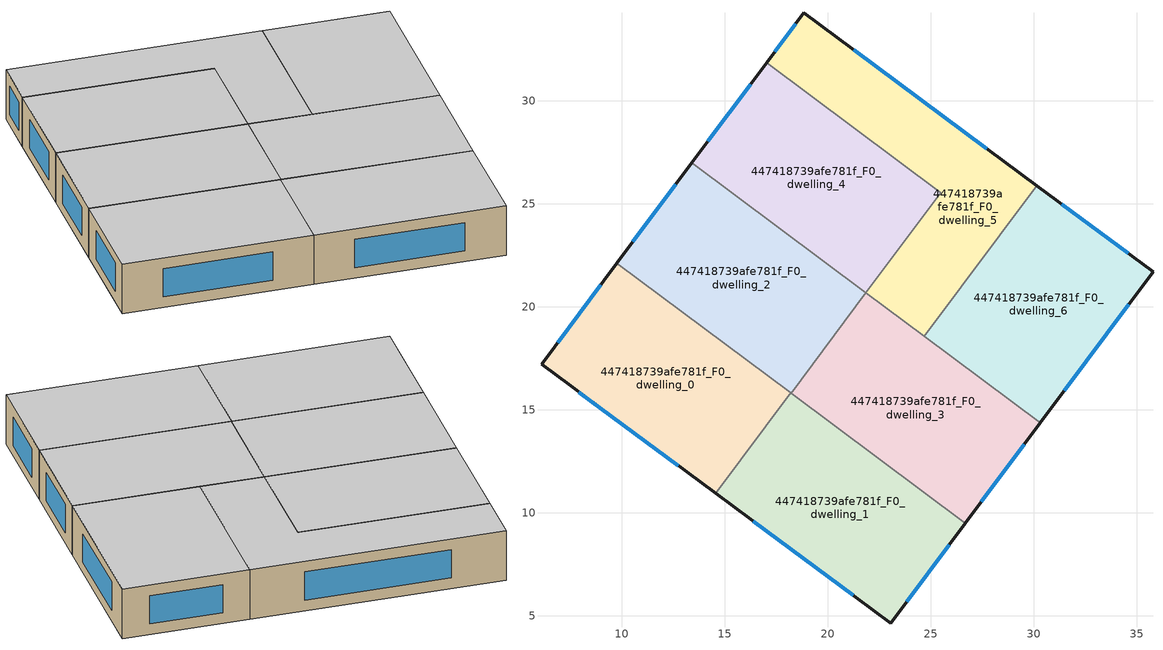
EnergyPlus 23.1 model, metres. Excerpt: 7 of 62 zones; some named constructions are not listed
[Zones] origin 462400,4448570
447418739afe781f_F0_dwelling_0
 floor ground (EU_floor_Construction): 18.18,15.82 14.54,10.94 6.09,17.2 9.75,22.11 z0
 wall outside (EU_wall_Construction): 9.75,22.11 6.09,17.2 14.54,10.94 z0:3
 wall to 447418739afe781f_F0_dwelling_1 (EU_wall_Construction): 14.54,10.94 18.18,15.82 z0:3
 wall to 447418739afe781f_F0_dwelling_2 (EU_wall_Construction): 18.18,15.82 9.75,22.11 z0:3
 window (EU_Window_Construction): 7.9,15.86 12.73,12.28 / 8.97,21.06 6.88,18.25 z0.64:2.36
 ceiling to 447418739afe781f_F1_dwelling_0 (EU_floor_Construction): 14.54,10.94 18.18,15.82 9.75,22.11 6.09,17.2 z3
447418739afe781f_F0_dwelling_1
 floor ground (EU_floor_Construction): 26.66,9.49 23.05,4.64 14.54,10.94 18.18,15.82 z0
 wall outside (EU_wall_Construction): 14.54,10.94 23.05,4.64 26.66,9.49 z0:3
 wall to 447418739afe781f_F0_dwelling_3 (EU_wall_Construction): 26.66,9.49 18.21,15.8 z0:3
 wall to 447418739afe781f_F0_dwelling_2 (EU_wall_Construction): 18.21,15.8 18.18,15.82 z0:3
 window (EU_Window_Construction): 16.37,9.59 21.23,5.99 / 23.82,5.68 25.89,8.45 z0.64:2.36
 ceiling to 447418739afe781f_F1_dwelling_1 (EU_floor_Construction): 23.05,4.64 26.66,9.49 18.18,15.82 14.54,10.94 z3
447418739afe781f_F0_dwelling_2
 floor ground (EU_floor_Construction): 21.85,20.67 18.21,15.8 9.75,22.11 13.39,26.98 z0
 wall outside (EU_wall_Construction): 13.39,26.98 9.75,22.11 z0:3
 wall to 447418739afe781f_F0_dwelling_4 (EU_wall_Construction): 21.85,20.67 13.39,26.98 z0:3
 wall to 447418739afe781f_F0_dwelling_3 (EU_wall_Construction): 18.21,15.8 21.85,20.67 z0:3
 window (EU_Window_Construction): 12.61,25.94 10.53,23.15 z0.64:2.36
 ceiling to 447418739afe781f_F1_dwelling_2 (EU_floor_Construction): 18.21,15.8 21.85,20.67 13.39,26.98 9.75,22.11 z3
447418739afe781f_F0_dwelling_3
 floor ground (EU_floor_Construction): 30.3,14.36 26.66,9.49 18.21,15.8 21.85,20.67 z0
 wall outside (EU_wall_Construction): 26.66,9.49 30.3,14.36 z0:3
 wall to 447418739afe781f_F0_dwelling_6 (EU_wall_Construction): 30.3,14.36 24.68,18.56 z0:3
 wall to 447418739afe781f_F0_dwelling_5 (EU_wall_Construction): 24.68,18.56 21.85,20.67 z0:3
 window (EU_Window_Construction): 27.44,10.53 29.53,13.32 z0.64:2.36
 ceiling to 447418739afe781f_F1_dwelling_3 (EU_floor_Construction): 26.66,9.49 30.3,14.36 21.85,20.67 18.21,15.8 z3
447418739afe781f_F0_dwelling_4
 floor ground (EU_floor_Construction): 25.49,25.54 21.85,20.67 13.39,26.98 17.03,31.86 z0
 wall outside (EU_wall_Construction): 17.03,31.86 13.39,26.98 z0:3
 wall to 447418739afe781f_F0_dwelling_5 (EU_wall_Construction): 21.85,20.67 25.49,25.54 17.03,31.86 z0:3
 window (EU_Window_Construction): 16.25,30.81 14.17,28.03 z0.64:2.36
 ceiling to 447418739afe781f_F1_dwelling_4 (EU_floor_Construction): 21.85,20.67 25.49,25.54 17.03,31.86 13.39,26.98 z3
447418739afe781f_F0_dwelling_5
 floor ground (EU_floor_Construction): 30.14,25.88 24.68,18.56 21.85,20.67 25.49,25.54 17.03,31.86 18.83,34.27 z0
 wall outside (EU_wall_Construction): 30.14,25.88 18.83,34.27 17.03,31.86 z0:3
 wall to 447418739afe781f_F0_dwelling_6 (EU_wall_Construction): 24.68,18.56 30.14,25.88 z0:3
 window (EU_Window_Construction): 18.44,33.75 17.41,32.37 / 27.72,27.67 21.25,32.47 z0.64:2.36
 ceiling to 447418739afe781f_F1_dwelling_5 (EU_floor_Construction): 24.68,18.56 30.14,25.88 18.83,34.27 17.03,31.86 25.49,25.54 21.85,20.67 z3
447418739afe781f_F0_dwelling_6
 floor ground (EU_floor_Construction): 35.78,21.7 30.3,14.36 24.68,18.56 30.14,25.88 z0
 wall outside (EU_wall_Construction): 30.3,14.36 35.78,21.7 30.14,25.88 z0:3
 window (EU_Window_Construction): 34.58,22.59 31.35,24.98 / 31.48,15.93 34.61,20.12 z0.64:2.36
 ceiling to 447418739afe781f_F1_dwelling_6 (EU_floor_Construction): 30.3,14.36 35.78,21.7 30.14,25.88 24.68,18.56 z3
[SCHEDULE:FILE] Column Number=1; Rows to Skip at Top=0; Number of Hours of Data=8760; Column Separator=Comma; Interpolate to Timestep=No; Minutes per Item=60; Adjust Schedule for Daylight Savings=Yes
Name | File
EU_Step8_GainSchedule_447418739afe781f_F2_dwelling_4_f000 | ../../schedules/447418739afe781f/447418739afe781f_F2_dwelling_4_f000_gain.csv
EU_Step8_GainSchedule_447418739afe781f_F2_dwelling_5_f000 | ../../schedules/447418739afe781f/447418739afe781f_F2_dwelling_5_f000_gain.csv
EU_Step8_GainSchedule_447418739afe781f_F2_dwelling_6_f000 | ../../schedules/447418739afe781f/447418739afe781f_F2_dwelling_6_f000_gain.csv
EU_Step8_GainSchedule_447418739afe781f_F3_dwelling_0_f000 | ../../schedules/447418739afe781f/447418739afe781f_F3_dwelling_0_f000_gain.csv
EU_Step8_GainSchedule_447418739afe781f_F3_dwelling_1_f000 | ../../schedules/447418739afe781f/447418739afe781f_F3_dwelling_1_f000_gain.csv
EU_Step8_GainSchedule_447418739afe781f_F3_dwelling_2_f000 | ../../schedules/447418739afe781f/447418739afe781f_F3_dwelling_2_f000_gain.csv
EU_Step8_GainSchedule_447418739afe781f_F3_dwelling_3_f000 | ../../schedules/447418739afe781f/447418739afe781f_F3_dwelling_3_f000_gain.csv
EU_Step8_GainSchedule_447418739afe781f_F3_dwelling_4_f000 | ../../schedules/447418739afe781f/447418739afe781f_F3_dwelling_4_f000_gain.csv
EU_Step8_GainSchedule_447418739afe781f_F3_dwelling_5_f000 | ../../schedules/447418739afe781f/447418739afe781f_F3_dwelling_5_f000_gain.csv
EU_Step8_GainSchedule_447418739afe781f_F3_dwelling_6_f000 | ../../schedules/447418739afe781f/447418739afe781f_F3_dwelling_6_f000_gain.csv
EU_Step8_GainSchedule_447418739afe781f_F4_dwelling_0_f000 | ../../schedules/447418739afe781f/447418739afe781f_F4_dwelling_0_f000_gain.csv
EU_Step8_GainSchedule_447418739afe781f_F4_dwelling_1_f000 | ../../schedules/447418739afe781f/447418739afe781f_F4_dwelling_1_f000_gain.csv
EU_Step8_GainSchedule_447418739afe781f_F4_dwelling_2_f000 | ../../schedules/447418739afe781f/447418739afe781f_F4_dwelling_2_f000_gain.csv
EU_Step8_GainSchedule_447418739afe781f_F4_dwelling_3_f000 | ../../schedules/447418739afe781f/447418739afe781f_F4_dwelling_3_f000_gain.csv
EU_Step8_GainSchedule_447418739afe781f_F4_dwelling_4_f000 | ../../schedules/447418739afe781f/447418739afe781f_F4_dwelling_4_f000_gain.csv
EU_Step8_GainSchedule_447418739afe781f_F4_dwelling_5_f000 | ../../schedules/447418739afe781f/447418739afe781f_F4_dwelling_5_f000_gain.csv
EU_Step8_GainSchedule_447418739afe781f_F4_dwelling_6_f000 | ../../schedules/447418739afe781f/447418739afe781f_F4_dwelling_6_f000_gain.csv
EU_Step8_GainSchedule_447418739afe781f_F5_dwelling_0_f000 | ../../schedules/447418739afe781f/447418739afe781f_F5_dwelling_0_f000_gain.csv
EU_Step8_GainSchedule_447418739afe781f_F5_dwelling_1_f000 | ../../schedules/447418739afe781f/447418739afe781f_F5_dwelling_1_f000_gain.csv
EU_Step8_GainSchedule_447418739afe781f_F5_dwelling_2_f000 | ../../schedules/447418739afe781f/447418739afe781f_F5_dwelling_2_f000_gain.csv
EU_Step8_GainSchedule_447418739afe781f_F5_dwelling_3_f000 | ../../schedules/447418739afe781f/447418739afe781f_F5_dwelling_3_f000_gain.csv
EU_Step8_GainSchedule_447418739afe781f_F5_dwelling_4_f000 | ../../schedules/447418739afe781f/447418739afe781f_F5_dwelling_4_f000_gain.csv
EU_Step8_GainSchedule_447418739afe781f_F5_dwelling_5_f000 | ../../schedules/447418739afe781f/447418739afe781f_F5_dwelling_5_f000_gain.csv
EU_Step8_GainSchedule_447418739afe781f_F5_dwelling_6_f000 | ../../schedules/447418739afe781f/447418739afe781f_F5_dwelling_6_f000_gain.csv
